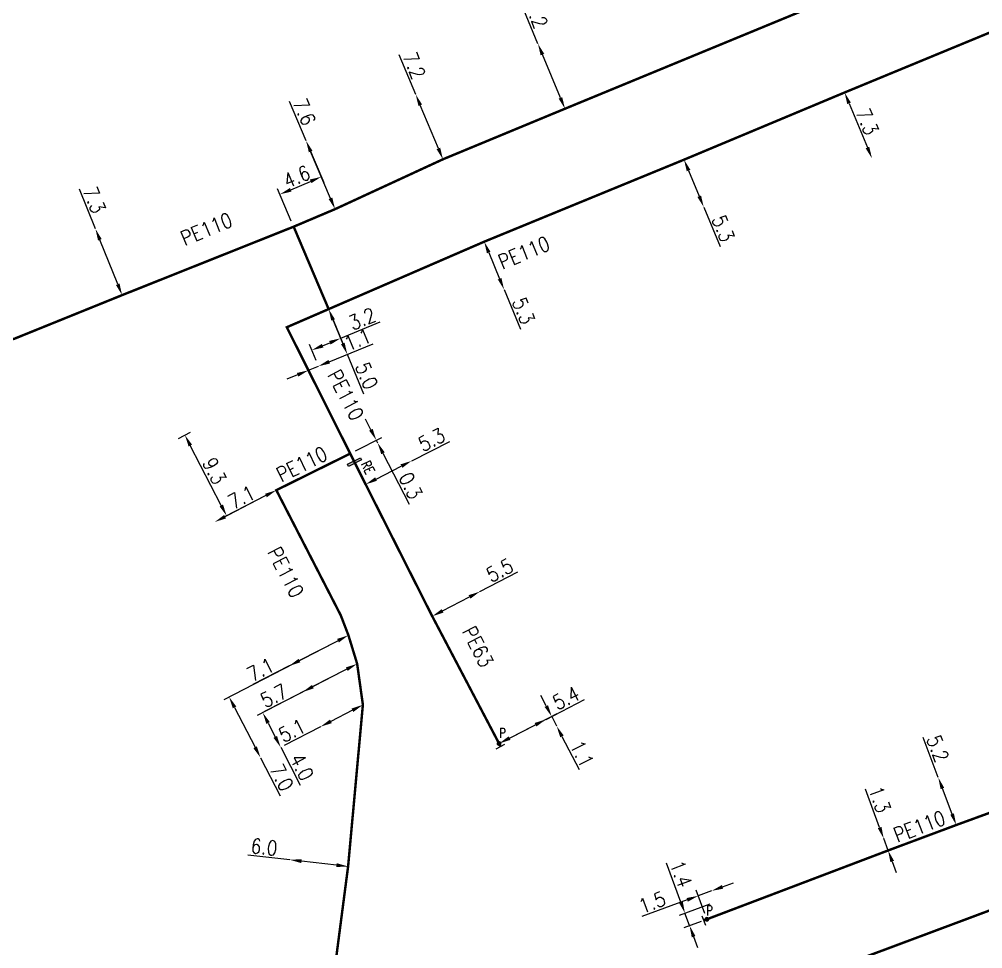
# Model space of a CAD drawing. Header units: millimetres. Extents: x 160996 to 162003, y 120996 to 122000.
# Drawn here: x 161121.7 to 161220.3, y 121059.4 to 121154.5 of the extents above; entities that cross this region are included whole.
import ezdxf
from ezdxf.enums import TextEntityAlignment as Align

# ---------------------------------------------------------------- set-up
doc = ezdxf.new("R2010")
doc.units = ezdxf.units.MM
doc.header["$PDMODE"] = 34
doc.linetypes.add('L_25_PE', pattern=[2000, 1000, 1000])
doc.layers.get('0').update_dxf_attribs({"linetype": 'CONTINUOUS'})
doc.layers.get('Defpoints').update_dxf_attribs({"linetype": 'CONTINUOUS'})
for name, color, linetype in [('L_150', 1, 'CONTINUOUS'), ('L_300', 7, 'CONTINUOUS'), ('L_340', 7, 'CONTINUOUS')]:
    doc.layers.add(name, color=color, linetype=linetype)
doc.styles.add('G_ROMANS', font='ROMANS.SHX', dxfattribs={"width": 0.75})
doc.styles.get("Standard").update_dxf_attribs({"font": 'romans.shx', "width": 0.85})
doc.dimstyles.get("Standard").update_dxf_attribs({"dimtxt": 1.5, "dimasz": 1.2, "dimexe": 0.625, "dimexo": 0.625, "dimgap": 0.25, "dimtad": 1, "dimdec": 1, "dimzin": 0, "dimdsep": 46, "dimtxsty": 'Standard', "dimcen": -0.5, "dimadec": 0, "dimazin": 0, "dimtfac": 1, "dimtdec": 1, "dimtmove": 0, "dimatfit": 3, "dimfxl": 0, "dimtolj": 1, "dimtzin": 0, "dimarcsym": 0})

# ---------------------------------------------------------------- blocks, each defined once
blk = doc.blocks.new('*D665')
at = {"layer": 'Defpoints', "color": 0, "linetype": 'Continuous', "transparency": 16777216}
for p in [(161129.516, 121133.034), (161129.516, 121133.034), (161132.24, 121126.261)]:
    blk.add_point(p, dxfattribs=at)
at = {"layer": 'L_150', "color": 0, "linetype": 'Continuous', "lineweight": -2, "transparency": 16777216}
for p, q in [((161129.516, 121133.034), (161127.885, 121137.09)), ((161131.792, 121127.374), (161129.964, 121131.921))]:
    blk.add_line(p, q, dxfattribs=at)
at = {"layer": 'L_150', "color": 0, "linetype": 'Continuous', "transparency": 16777216}
for points in [[(161130.15, 121131.995), (161129.778, 121131.846), (161129.516, 121133.034)], [(161131.978, 121127.449), (161131.607, 121127.3), (161132.24, 121126.261)]]:
    blk.add_solid(points, dxfattribs=at)
at = {"layer": 'L_150', "color": 0, "linetype": 'Continuous', "transparency": 16777216, "insert": (161129.404, 121135.992), "char_height": 1.5, "attachment_point": 5, "rotation": 291.9099}
blk.add_mtext('\\A1;7.3', dxfattribs=at)
blk = doc.blocks.new('*D666')
at = {"layer": 'Defpoints', "color": 0, "linetype": 'Continuous', "transparency": 16777216}
for p in [(161151.057, 121142.055), (161152.62, 121138.368), (161149.785, 121133.262)]:
    blk.add_point(p, dxfattribs=at)
at = {"layer": 'L_150', "color": 0, "linetype": 'Continuous', "lineweight": -2, "transparency": 16777216}
for p, q in [((161151.301, 121141.479), (161152.864, 121137.792)), ((161149.541, 121133.837), (161148.138, 121137.146)), ((161149.487, 121137.039), (161151.515, 121137.899))]:
    blk.add_line(p, q, dxfattribs=at)
at = {"layer": 'L_150', "color": 0, "linetype": 'Continuous', "transparency": 16777216}
for points in [[(161151.437, 121138.083), (161151.593, 121137.715), (161152.62, 121138.368)], [(161149.409, 121137.223), (161149.565, 121136.855), (161148.382, 121136.571)]]:
    blk.add_solid(points, dxfattribs=at)
at = {"layer": 'L_150', "color": 0, "linetype": 'Continuous', "transparency": 16777216, "insert": (161150.095, 121138.383), "char_height": 1.5, "attachment_point": 5, "rotation": 22.97846}
blk.add_mtext('\\A1;4.6', dxfattribs=at)
blk = doc.blocks.new('*D667')
at = {"layer": 'Defpoints', "color": 0, "linetype": 'Continuous', "transparency": 16777216}
for p in [(161162.27, 121146.795), (161162.27, 121146.795), (161165.056, 121140.156)]:
    blk.add_point(p, dxfattribs=at)
at = {"layer": 'L_150', "color": 0, "linetype": 'Continuous', "lineweight": -2, "transparency": 16777216}
for p, q in [((161162.27, 121146.795), (161160.578, 121150.826)), ((161164.591, 121141.262), (161162.734, 121145.688))]:
    blk.add_line(p, q, dxfattribs=at)
at = {"layer": 'L_150', "color": 0, "linetype": 'Continuous', "transparency": 16777216}
for points in [[(161162.918, 121145.766), (161162.55, 121145.611), (161162.27, 121146.795)], [(161164.776, 121141.34), (161164.407, 121141.185), (161165.056, 121140.156)]]:
    blk.add_solid(points, dxfattribs=at)
at = {"layer": 'L_150', "color": 0, "linetype": 'Continuous', "transparency": 16777216, "insert": (161162.114, 121149.751), "char_height": 1.5, "attachment_point": 5, "rotation": 292.76489}
blk.add_mtext('\\A1;7.2', dxfattribs=at)
blk = doc.blocks.new('*D668')
at = {"layer": 'Defpoints', "color": 0, "linetype": 'Continuous', "transparency": 16777216}
for p in [(161153.366, 121124.831), (161151.637, 121120.629), (161152.314, 121118.989)]:
    blk.add_point(p, dxfattribs=at)
at = {"layer": 'L_150', "color": 0, "linetype": 'Continuous', "lineweight": -2, "transparency": 16777216}
for p, q in [((161153.604, 121124.254), (161154.834, 121121.271)), ((161154.596, 121121.849), (161158.637, 121123.516)), ((161152.747, 121121.087), (161153.486, 121121.392)), ((161152.075, 121119.567), (161151.399, 121121.207))]:
    blk.add_line(p, q, dxfattribs=at)
at = {"layer": 'L_150', "color": 0, "linetype": 'Continuous', "transparency": 16777216}
for points in [[(161153.41, 121121.576), (161153.562, 121121.207), (161154.596, 121121.849)], [(161152.67, 121121.271), (161152.823, 121120.902), (161151.637, 121120.629)]]:
    blk.add_solid(points, dxfattribs=at)
at = {"layer": 'L_150', "color": 0, "linetype": 'Continuous', "transparency": 16777216, "insert": (161156.79, 121123.836), "char_height": 1.5, "attachment_point": 5, "rotation": 22.41168}
blk.add_mtext('\\A1;3.2', dxfattribs=at)
blk = doc.blocks.new('*D669')
at = {"layer": 'Defpoints', "color": 0, "linetype": 'Continuous', "transparency": 16777216}
for p in [(161169.281, 121131.728), (161171.312, 121126.833), (161171.312, 121126.833)]:
    blk.add_point(p, dxfattribs=at)
at = {"layer": 'L_150', "color": 0, "linetype": 'Continuous', "lineweight": -2, "transparency": 16777216}
for p, q in [((161169.741, 121130.62), (161170.852, 121127.941)), ((161171.312, 121126.833), (161172.987, 121122.795))]:
    blk.add_line(p, q, dxfattribs=at)
at = {"layer": 'L_150', "color": 0, "linetype": 'Continuous', "transparency": 16777216}
for points in [[(161169.926, 121130.696), (161169.556, 121130.543), (161169.281, 121131.728)], [(161171.037, 121128.018), (161170.667, 121127.864), (161171.312, 121126.833)]]:
    blk.add_solid(points, dxfattribs=at)
at = {"layer": 'L_150', "color": 0, "linetype": 'Continuous', "transparency": 16777216, "insert": (161173.303, 121124.643), "char_height": 1.5, "attachment_point": 5, "rotation": 292.53319}
blk.add_mtext('\\A1;5.3', dxfattribs=at)
blk = doc.blocks.new('*D676')
at = {"layer": 'Defpoints', "color": 0, "linetype": 'Continuous', "transparency": 16777216}
for p in [(161215.718, 121076.92), (161215.718, 121076.92), (161217.561, 121072.058)]:
    blk.add_point(p, dxfattribs=at)
at = {"layer": 'L_150', "color": 0, "linetype": 'Continuous', "lineweight": -2, "transparency": 16777216}
for p, q in [((161215.718, 121076.92), (161214.169, 121081.008)), ((161217.136, 121073.18), (161216.144, 121075.798))]:
    blk.add_line(p, q, dxfattribs=at)
at = {"layer": 'L_150', "color": 0, "linetype": 'Continuous', "transparency": 16777216}
for points in [[(161216.331, 121075.869), (161215.957, 121075.727), (161215.718, 121076.92)], [(161217.323, 121073.251), (161216.949, 121073.109), (161217.561, 121072.058)]]:
    blk.add_solid(points, dxfattribs=at)
at = {"layer": 'L_150', "color": 0, "linetype": 'Continuous', "transparency": 16777216, "insert": (161215.666, 121079.88), "char_height": 1.5, "attachment_point": 5, "rotation": 290.75655}
blk.add_mtext('\\A1;5.2', dxfattribs=at)
blk = doc.blocks.new('*D677')
at = {"layer": 'Defpoints', "color": 0, "linetype": 'Continuous', "transparency": 16777216}
for p in [(161192.53, 121065.318), (161192.53, 121065.318), (161192.053, 121062.417)]:
    blk.add_point(p, dxfattribs=at)
at = {"layer": 'L_340', "color": 0, "linetype": 'Continuous', "lineweight": -2, "transparency": 16777216}
for p, q in [((161193.656, 121065.733), (161194.782, 121066.148)), ((161191.837, 121063.004), (161190.953, 121065.403)), ((161192.53, 121065.318), (161191.169, 121064.817)), ((161190.043, 121064.402), (161185.39, 121062.688))]:
    blk.add_line(p, q, dxfattribs=at)
at = {"layer": 'L_340', "color": 0, "linetype": 'Continuous', "transparency": 16777216}
for points in [[(161193.587, 121065.92), (161193.725, 121065.545), (161192.53, 121065.318)], [(161189.974, 121064.589), (161190.112, 121064.214), (161191.169, 121064.817)]]:
    blk.add_solid(points, dxfattribs=at)
at = {"layer": 'L_340', "color": 0, "linetype": 'Continuous', "transparency": 16777216, "insert": (161186.447, 121064.143), "char_height": 1.5, "attachment_point": 5, "rotation": 20.2253}
blk.add_mtext('\\A1;1.5', dxfattribs=at)
blk = doc.blocks.new('*D678')
at = {"layer": 'Defpoints', "color": 0, "linetype": 'Continuous', "transparency": 16777216}
for p in [(161151.297, 121118.57), (161152.314, 121118.989), (161152.314, 121118.989)]:
    blk.add_point(p, dxfattribs=at)
at = {"layer": 'L_150', "color": 0, "linetype": 'Continuous', "lineweight": -2, "transparency": 16777216}
for p, q in [((161153.423, 121119.447), (161157.908, 121121.296)), ((161151.297, 121118.57), (161152.314, 121118.989)), ((161150.187, 121118.112), (161149.078, 121117.655))]:
    blk.add_line(p, q, dxfattribs=at)
at = {"layer": 'L_150', "color": 0, "linetype": 'Continuous', "transparency": 16777216}
for points in [[(161153.347, 121119.632), (161153.499, 121119.262), (161152.314, 121118.989)], [(161150.111, 121118.297), (161150.264, 121117.927), (161151.297, 121118.57)]]:
    blk.add_solid(points, dxfattribs=at)
at = {"layer": 'L_150', "color": 0, "linetype": 'Continuous', "transparency": 16777216, "insert": (161156.313, 121121.72), "char_height": 1.5, "attachment_point": 5, "rotation": 22.41168}
blk.add_mtext('\\A1;1.1', dxfattribs=at)
blk = doc.blocks.new('*D679')
at = {"layer": 'Defpoints', "color": 0, "linetype": 'Continuous', "transparency": 16777216}
for p in [(161168.845, 121095.942), (161168.845, 121095.942), (161163.96, 121093.415)]:
    blk.add_point(p, dxfattribs=at)
at = {"layer": 'L_150', "color": 0, "linetype": 'Continuous', "lineweight": -2, "transparency": 16777216}
for p, q in [((161168.845, 121095.942), (161172.728, 121097.95)), ((161165.026, 121093.966), (161167.779, 121095.391))]:
    blk.add_line(p, q, dxfattribs=at)
at = {"layer": 'L_150', "color": 0, "linetype": 'Continuous', "transparency": 16777216}
for points in [[(161167.687, 121095.568), (161167.871, 121095.213), (161168.845, 121095.942)], [(161164.934, 121094.144), (161165.117, 121093.789), (161163.96, 121093.415)]]:
    blk.add_solid(points, dxfattribs=at)
at = {"layer": 'L_150', "color": 0, "linetype": 'Continuous', "transparency": 16777216, "insert": (161170.86, 121098.11), "char_height": 1.5, "attachment_point": 5, "rotation": 27.34839}
blk.add_mtext('\\A1;5.5', dxfattribs=at)
blk = doc.blocks.new('*D680')
at = {"layer": 'Defpoints', "color": 0, "linetype": 'Continuous', "transparency": 16777216}
for p in [(161138.664, 121111.943), (161137.44, 121111.311), (161148.015, 121106.309)]:
    blk.add_point(p, dxfattribs=at)
at = {"layer": 'L_150', "color": 0, "linetype": 'Continuous', "lineweight": -2, "transparency": 16777216}
for p, q in [((161137.996, 121111.598), (161139.219, 121112.23)), ((161142.383, 121104.748), (161139.215, 121110.877)), ((161147.46, 121106.022), (161142.378, 121103.395))]:
    blk.add_line(p, q, dxfattribs=at)
at = {"layer": 'L_150', "color": 0, "linetype": 'Continuous', "transparency": 16777216}
for points in [[(161139.393, 121110.969), (161139.037, 121110.786), (161138.664, 121111.943)], [(161142.56, 121104.84), (161142.205, 121104.657), (161142.934, 121103.682)]]:
    blk.add_solid(points, dxfattribs=at)
at = {"layer": 'L_150', "color": 0, "linetype": 'Continuous', "transparency": 16777216, "insert": (161141.687, 121108.272), "char_height": 1.5, "attachment_point": 5, "rotation": 297.33157}
blk.add_mtext('\\A1;9.3', dxfattribs=at)
blk = doc.blocks.new('*D681')
at = {"layer": 'Defpoints', "color": 0, "linetype": 'Continuous', "transparency": 16777216}
for p in [(161148.015, 121106.309), (161141.708, 121103.049), (161141.708, 121103.049)]:
    blk.add_point(p, dxfattribs=at)
at = {"layer": 'L_150', "color": 0, "linetype": 'Continuous', "lineweight": -2, "transparency": 16777216}
blk.add_line((161146.949, 121105.758), (161142.774, 121103.6), dxfattribs=at)
at = {"layer": 'L_150', "color": 0, "linetype": 'Continuous', "transparency": 16777216}
for points in [[(161146.857, 121105.935), (161147.041, 121105.58), (161148.015, 121106.309)], [(161142.682, 121103.777), (161142.866, 121103.422), (161141.708, 121103.049)]]:
    blk.add_solid(points, dxfattribs=at)
at = {"layer": 'L_150', "color": 0, "linetype": 'Continuous', "transparency": 16777216, "insert": (161144.46, 121105.597), "char_height": 1.5, "attachment_point": 5, "rotation": 27.33157}
blk.add_mtext('\\A1;7.1', dxfattribs=at)
blk = doc.blocks.new('*D682')
at = {"layer": 'Defpoints', "color": 0, "linetype": 'Continuous', "transparency": 16777216}
for p in [(161156.281, 121088.55), (161148.459, 121080.005), (161148.459, 121080.005)]:
    blk.add_point(p, dxfattribs=at)
at = {"layer": 'L_150', "color": 0, "linetype": 'Continuous', "lineweight": -2, "transparency": 16777216}
for p, q in [((161155.726, 121088.263), (161146.067, 121083.271)), ((161147.173, 121082.492), (161147.908, 121081.071)), ((161148.459, 121080.005), (161150.466, 121076.121))]:
    blk.add_line(p, q, dxfattribs=at)
at = {"layer": 'L_150', "color": 0, "linetype": 'Continuous', "transparency": 16777216}
for points in [[(161147.351, 121082.584), (161146.996, 121082.4), (161146.622, 121083.558)], [(161148.086, 121081.162), (161147.73, 121080.979), (161148.459, 121080.005)]]:
    blk.add_solid(points, dxfattribs=at)
at = {"layer": 'L_150', "color": 0, "linetype": 'Continuous', "transparency": 16777216, "insert": (161150.626, 121077.989), "char_height": 1.5, "attachment_point": 5, "rotation": 297.33157}
blk.add_mtext('\\A1;4.0', dxfattribs=at)
blk = doc.blocks.new('*D683')
at = {"layer": 'Defpoints', "color": 0, "linetype": 'Continuous', "transparency": 16777216}
for p in [(161155.39, 121091.466), (161146.399, 121078.94), (161146.399, 121078.94)]:
    blk.add_point(p, dxfattribs=at)
at = {"layer": 'L_150', "color": 0, "linetype": 'Continuous', "lineweight": -2, "transparency": 16777216}
for p, q in [((161154.835, 121091.179), (161142.63, 121084.871)), ((161143.736, 121084.092), (161145.848, 121080.006)), ((161146.399, 121078.94), (161148.406, 121075.056))]:
    blk.add_line(p, q, dxfattribs=at)
at = {"layer": 'L_150', "color": 0, "linetype": 'Continuous', "transparency": 16777216}
for points in [[(161143.913, 121084.184), (161143.558, 121084.001), (161143.185, 121085.158)], [(161146.026, 121080.098), (161145.67, 121079.914), (161146.399, 121078.94)]]:
    blk.add_solid(points, dxfattribs=at)
at = {"layer": 'L_150', "color": 0, "linetype": 'Continuous', "transparency": 16777216, "insert": (161148.566, 121076.924), "char_height": 1.5, "attachment_point": 5, "rotation": 297.33157}
blk.add_mtext('\\A1;7.0', dxfattribs=at)
blk = doc.blocks.new('L_340_07')
at = {"color": 0, "linetype": 'Continuous', "const_width": 0.25, "flags": 128}
blk.add_lwpolyline([(0, 0), (0.35, 0)], dxfattribs=at)
at = {"color": 0, "linetype": 'Continuous', "flags": 128}
blk.add_lwpolyline([(0.35, -0.5), (0.35, 0.5)], dxfattribs=at)
at = {"color": 0, "linetype": 'Continuous', "width": 0.75, "flags": 3}
for tag, p in [('DEF_LEG', (0.723, -3.465)), ('DEF_COUP', (0.723, -5.965)), ('DEF_TYPE', (0.723, -8.465))]:
    blk.add_attdef(tag, text='', height=1.2, dxfattribs=at).set_placement(p, align=Align.MIDDLE)
blk = doc.blocks.new('L_340_21')
at = {"linetype": 'Continuous'}
blk.add_hatch(color=0, dxfattribs=at).paths.add_polyline_path([(0.125, 0.75), (-0.125, 0.75), (-0.125, -0.75), (0.125, -0.75)])
at = {"color": 0, "linetype": 'Continuous'}
blk.add_lwpolyline([(-0.125, 0.75), (0.125, 0.75), (0.125, -0.75), (-0.125, -0.75)], close=True, dxfattribs=at)
at = {"color": 0, "linetype": 'Continuous', "width": 0.75}
for tag, height, flags, p in [('RE', 1.5, 8, (0, 3)), ('DEF_LEG', 1.2, 3, (0, -5)), ('DEF_COUP', 1.2, 3, (0, -7.5)), ('DEF_TYPE', 1.2, 3, (0, -10))]:
    blk.add_attdef(tag, text='', height=height, dxfattribs=dict(at, flags=flags)).set_placement(p, align=Align.MIDDLE)
blk = doc.blocks.new('*D765')
at = {"layer": 'Defpoints', "color": 0, "linetype": 'Continuous', "transparency": 16777216}
for p in [(161151.057, 121142.055), (161151.057, 121142.055), (161154.023, 121135.058)]:
    blk.add_point(p, dxfattribs=at)
at = {"layer": 'L_150', "color": 0, "linetype": 'Continuous', "lineweight": -2, "transparency": 16777216}
for p, q in [((161151.057, 121142.055), (161149.35, 121146.079)), ((161153.555, 121136.162), (161151.525, 121140.95))]:
    blk.add_line(p, q, dxfattribs=at)
at = {"layer": 'L_150', "color": 0, "linetype": 'Continuous', "transparency": 16777216}
for points in [[(161151.709, 121141.028), (161151.341, 121140.872), (161151.057, 121142.055)], [(161153.739, 121136.24), (161153.371, 121136.084), (161154.023, 121135.058)]]:
    blk.add_solid(points, dxfattribs=at)
at = {"layer": 'L_150', "color": 0, "linetype": 'Continuous', "transparency": 16777216, "insert": (161150.89, 121145.01), "char_height": 1.5, "attachment_point": 5, "rotation": 292.97846}
blk.add_mtext('\\A1;7.6', dxfattribs=at)
blk = doc.blocks.new('*D766')
at = {"layer": 'Defpoints', "color": 0, "linetype": 'Continuous', "transparency": 16777216}
for p in [(161174.771, 121151.975), (161174.771, 121151.975), (161177.538, 121145.328)]:
    blk.add_point(p, dxfattribs=at)
at = {"layer": 'L_150', "color": 0, "linetype": 'Continuous', "lineweight": -2, "transparency": 16777216}
for p, q in [((161174.771, 121151.975), (161173.091, 121156.011)), ((161177.077, 121146.436), (161175.232, 121150.868)), ((161176.961, 121145.088), (161176.961, 121145.088))]:
    blk.add_line(p, q, dxfattribs=at)
at = {"layer": 'L_150', "color": 0, "linetype": 'Continuous', "transparency": 16777216}
for points in [[(161175.417, 121150.944), (161175.047, 121150.791), (161174.771, 121151.975)], [(161177.261, 121146.513), (161176.892, 121146.359), (161177.538, 121145.328)]]:
    blk.add_solid(points, dxfattribs=at)
at = {"layer": 'L_150', "color": 0, "linetype": 'Continuous', "transparency": 16777216, "insert": (161174.624, 121154.931), "char_height": 1.5, "attachment_point": 5, "rotation": 292.59977}
blk.add_mtext('\\A1;7.2', dxfattribs=at)
blk = doc.blocks.new('*D767')
at = {"layer": 'Defpoints', "color": 0, "linetype": 'Continuous', "transparency": 16777216}
for p in [(161153.366, 121124.831), (161155.272, 121120.209), (161155.272, 121120.209)]:
    blk.add_point(p, dxfattribs=at)
at = {"layer": 'L_150', "color": 0, "linetype": 'Continuous', "lineweight": -2, "transparency": 16777216}
for p, q in [((161153.823, 121123.722), (161154.814, 121121.318)), ((161155.272, 121120.209), (161156.939, 121116.168))]:
    blk.add_line(p, q, dxfattribs=at)
at = {"layer": 'L_150', "color": 0, "linetype": 'Continuous', "transparency": 16777216}
for points in [[(161154.008, 121123.798), (161153.638, 121123.646), (161153.366, 121124.831)], [(161154.999, 121121.395), (161154.629, 121121.242), (161155.272, 121120.209)]]:
    blk.add_solid(points, dxfattribs=at)
at = {"layer": 'L_150', "color": 0, "linetype": 'Continuous', "transparency": 16777216, "insert": (161157.258, 121118.015), "char_height": 1.5, "attachment_point": 5, "rotation": 292.41168}
blk.add_mtext('\\A1;5.0', dxfattribs=at)
blk = doc.blocks.new('*D768')
at = {"layer": 'Defpoints', "color": 0, "linetype": 'Continuous', "transparency": 16777216}
for p in [(161189.717, 121140.117), (161191.731, 121135.268), (161191.731, 121135.268)]:
    blk.add_point(p, dxfattribs=at)
at = {"layer": 'L_150', "color": 0, "linetype": 'Continuous', "lineweight": -2, "transparency": 16777216}
for p, q in [((161190.178, 121139.009), (161191.271, 121136.377)), ((161191.731, 121135.268), (161193.408, 121131.231))]:
    blk.add_line(p, q, dxfattribs=at)
at = {"layer": 'L_150', "color": 0, "linetype": 'Continuous', "transparency": 16777216}
for points in [[(161190.362, 121139.085), (161189.993, 121138.932), (161189.717, 121140.117)], [(161191.456, 121136.453), (161191.086, 121136.3), (161191.731, 121135.268)]]:
    blk.add_solid(points, dxfattribs=at)
at = {"layer": 'L_150', "color": 0, "linetype": 'Continuous', "transparency": 16777216, "insert": (161193.724, 121133.079), "char_height": 1.5, "attachment_point": 5, "rotation": 292.55862}
blk.add_mtext('\\A1;5.3', dxfattribs=at)
blk = doc.blocks.new('*D769')
at = {"layer": 'Defpoints', "color": 0, "linetype": 'Continuous', "transparency": 16777216}
for p in [(161206.138, 121146.987), (161208.942, 121140.246), (161208.942, 121140.246)]:
    blk.add_point(p, dxfattribs=at)
at = {"layer": 'L_150', "color": 0, "linetype": 'Continuous', "lineweight": -2, "transparency": 16777216}
blk.add_line((161206.599, 121145.879), (161208.481, 121141.354), dxfattribs=at)
at = {"layer": 'L_150', "color": 0, "linetype": 'Continuous', "transparency": 16777216}
for points in [[(161206.784, 121145.955), (161206.414, 121145.802), (161206.138, 121146.987)], [(161208.665, 121141.431), (161208.296, 121141.278), (161208.942, 121140.246)]]:
    blk.add_solid(points, dxfattribs=at)
at = {"layer": 'L_150', "color": 0, "linetype": 'Continuous', "transparency": 16777216, "insert": (161208.463, 121144.001), "char_height": 1.5, "attachment_point": 5, "rotation": 292.58356}
blk.add_mtext('\\A1;7.3', dxfattribs=at)
blk = doc.blocks.new('*D775')
at = {"layer": 'Defpoints', "color": 0, "linetype": 'Continuous', "transparency": 16777216}
for p in [(161210.141, 121070.674), (161210.141, 121070.674), (161210.592, 121069.455)]:
    blk.add_point(p, dxfattribs=at)
at = {"layer": 'L_150', "color": 0, "linetype": 'Continuous', "lineweight": -2, "transparency": 16777216}
for p, q in [((161209.724, 121071.799), (161208.27, 121075.728)), ((161210.592, 121069.455), (161210.141, 121070.674)), ((161211.009, 121068.33), (161211.425, 121067.204))]:
    blk.add_line(p, q, dxfattribs=at)
at = {"layer": 'L_150', "color": 0, "linetype": 'Continuous', "transparency": 16777216}
for points in [[(161209.912, 121071.869), (161209.537, 121071.73), (161210.141, 121070.674)], [(161211.196, 121068.399), (161210.821, 121068.26), (161210.592, 121069.455)]]:
    blk.add_solid(points, dxfattribs=at)
at = {"layer": 'L_150', "color": 0, "linetype": 'Continuous', "transparency": 16777216, "insert": (161209.727, 121074.674), "char_height": 1.5, "attachment_point": 5, "rotation": 290.30927}
blk.add_mtext('\\A1;1.3', dxfattribs=at)
blk = doc.blocks.new('*D776')
at = {"layer": 'Defpoints', "color": 0, "linetype": 'Continuous', "transparency": 16777216}
for p in [(161192.947, 121064.185), (161189.814, 121063.031), (161192.053, 121062.417)]:
    blk.add_point(p, dxfattribs=at)
at = {"layer": 'L_340', "color": 0, "linetype": 'Continuous', "lineweight": -2, "transparency": 16777216}
for p, q in [((161189.399, 121064.157), (161187.93, 121068.145)), ((161192.361, 121063.969), (161189.228, 121062.815)), ((161191.467, 121062.201), (161189.694, 121061.548)), ((161190.281, 121061.764), (161189.814, 121063.031)), ((161190.696, 121060.638), (161191.111, 121059.512))]:
    blk.add_line(p, q, dxfattribs=at)
at = {"layer": 'L_340', "color": 0, "linetype": 'Continuous', "transparency": 16777216}
for points in [[(161189.587, 121064.226), (161189.212, 121064.088), (161189.814, 121063.031)], [(161190.883, 121060.707), (161190.508, 121060.569), (161190.281, 121061.764)]]:
    blk.add_solid(points, dxfattribs=at)
at = {"layer": 'L_340', "color": 0, "linetype": 'Continuous', "transparency": 16777216, "insert": (161189.396, 121067.06), "char_height": 1.5, "attachment_point": 5, "rotation": 290.2253}
blk.add_mtext('\\A1;1.4', dxfattribs=at)
blk = doc.blocks.new('*D777')
at = {"layer": 'Defpoints', "color": 0, "linetype": 'Continuous', "transparency": 16777216}
for p in [(161158.238, 121111.422), (161158.375, 121111.155), (161155.571, 121110.053)]:
    blk.add_point(p, dxfattribs=at)
at = {"layer": 'L_150', "color": 0, "linetype": 'Continuous', "lineweight": -2, "transparency": 16777216}
for p, q in [((161157.69, 121112.489), (161157.142, 121113.557)), ((161156.127, 121110.338), (161158.794, 121111.707)), ((161158.238, 121111.422), (161158.375, 121111.155)), ((161158.923, 121110.088), (161161.592, 121104.89))]:
    blk.add_line(p, q, dxfattribs=at)
at = {"layer": 'L_150', "color": 0, "linetype": 'Continuous', "transparency": 16777216}
for points in [[(161157.868, 121112.581), (161157.512, 121112.398), (161158.238, 121111.422)], [(161159.101, 121110.179), (161158.746, 121109.996), (161158.375, 121111.155)]]:
    blk.add_solid(points, dxfattribs=at)
at = {"layer": 'L_150', "color": 0, "linetype": 'Continuous', "transparency": 16777216, "insert": (161161.757, 121106.757), "char_height": 1.5, "attachment_point": 5, "rotation": 297.17867}
blk.add_mtext('\\A1;0.3', dxfattribs=at)
blk = doc.blocks.new('*D778')
at = {"layer": 'Defpoints', "color": 0, "linetype": 'Continuous', "transparency": 16777216}
for p in [(161161.869, 121109.315), (161161.869, 121109.315), (161157.15, 121106.902)]:
    blk.add_point(p, dxfattribs=at)
at = {"layer": 'L_150', "color": 0, "linetype": 'Continuous', "lineweight": -2, "transparency": 16777216}
for p, q in [((161161.869, 121109.315), (161165.761, 121111.305)), ((161158.218, 121107.449), (161160.8, 121108.769))]:
    blk.add_line(p, q, dxfattribs=at)
at = {"layer": 'L_150', "color": 0, "linetype": 'Continuous', "transparency": 16777216}
for points in [[(161160.709, 121108.947), (161160.892, 121108.591), (161161.869, 121109.315)], [(161158.127, 121107.627), (161158.309, 121107.271), (161157.15, 121106.902)]]:
    blk.add_solid(points, dxfattribs=at)
at = {"layer": 'L_150', "color": 0, "linetype": 'Continuous', "transparency": 16777216, "insert": (161163.894, 121111.474), "char_height": 1.5, "attachment_point": 5, "rotation": 27.08023}
blk.add_mtext('\\A1;5.3', dxfattribs=at)
blk = doc.blocks.new('*D779')
at = {"layer": 'Defpoints', "color": 0, "linetype": 'Continuous', "transparency": 16777216}
for p in [(161175.599, 121082.868), (161175.599, 121082.868), (161170.798, 121080.394)]:
    blk.add_point(p, dxfattribs=at)
at = {"layer": 'L_340', "color": 0, "linetype": 'Continuous', "lineweight": -2, "transparency": 16777216}
for p, q in [((161175.599, 121082.868), (161179.538, 121084.898)), ((161171.865, 121080.944), (161174.532, 121082.318))]:
    blk.add_line(p, q, dxfattribs=at)
at = {"layer": 'L_340', "color": 0, "linetype": 'Continuous', "transparency": 16777216}
for points in [[(161174.44, 121082.496), (161174.624, 121082.14), (161175.599, 121082.868)], [(161171.774, 121081.122), (161171.957, 121080.766), (161170.798, 121080.394)]]:
    blk.add_solid(points, dxfattribs=at)
at = {"layer": 'L_340', "color": 0, "linetype": 'Continuous', "transparency": 16777216, "insert": (161177.644, 121085.047), "char_height": 1.5, "attachment_point": 5, "rotation": 27.26299}
blk.add_mtext('\\A1;5.4', dxfattribs=at)
blk = doc.blocks.new('*D780')
at = {"layer": 'Defpoints', "color": 0, "linetype": 'Continuous', "transparency": 16777216}
for p in [(161176.682, 121082.189), (161176.682, 121082.189), (161170.798, 121080.394)]:
    blk.add_point(p, dxfattribs=at)
at = {"layer": 'L_340', "color": 0, "linetype": 'Continuous', "lineweight": -2, "transparency": 16777216}
for p, q in [((161175.628, 121084.233), (161175.079, 121085.3)), ((161171.354, 121080.68), (161176.734, 121083.453)), ((161176.178, 121083.166), (161176.682, 121082.189)), ((161177.232, 121081.122), (161178.984, 121077.722))]:
    blk.add_line(p, q, dxfattribs=at)
at = {"layer": 'L_340', "color": 0, "linetype": 'Continuous', "transparency": 16777216}
for points in [[(161175.806, 121084.325), (161175.451, 121084.141), (161176.178, 121083.166)], [(161177.409, 121081.213), (161177.054, 121081.03), (161176.682, 121082.189)]]:
    blk.add_solid(points, dxfattribs=at)
at = {"layer": 'L_340', "color": 0, "linetype": 'Continuous', "transparency": 16777216, "insert": (161179.271, 121079.346), "char_height": 1.5, "attachment_point": 5, "rotation": 297.26299}
blk.add_mtext('\\A1;1.1', dxfattribs=at)
blk = doc.blocks.new('*D781')
at = {"layer": 'Defpoints', "color": 0, "linetype": 'Continuous', "transparency": 16777216}
for p in [(161156.866, 121084.35), (161152.525, 121082.106), (161152.525, 121082.106)]:
    blk.add_point(p, dxfattribs=at)
at = {"layer": 'L_150', "color": 0, "linetype": 'Continuous', "lineweight": -2, "transparency": 16777216}
for p, q in [((161155.8, 121083.799), (161153.591, 121082.657)), ((161152.525, 121082.106), (161148.83, 121080.196))]:
    blk.add_line(p, q, dxfattribs=at)
at = {"layer": 'L_150', "color": 0, "linetype": 'Continuous', "transparency": 16777216}
for points in [[(161155.708, 121083.977), (161155.892, 121083.621), (161156.866, 121084.35)], [(161153.499, 121082.835), (161153.682, 121082.479), (161152.525, 121082.106)]]:
    blk.add_solid(points, dxfattribs=at)
at = {"layer": 'L_150', "color": 0, "linetype": 'Continuous', "transparency": 16777216, "insert": (161149.618, 121081.729), "char_height": 1.5, "attachment_point": 5, "rotation": 27.33157}
blk.add_mtext('\\A1;5.1', dxfattribs=at)
blk = doc.blocks.new('*D782')
at = {"layer": 'Defpoints', "color": 0, "linetype": 'Continuous', "transparency": 16777216}
for p in [(161156.281, 121088.55), (161150.689, 121085.66), (161150.689, 121085.66)]:
    blk.add_point(p, dxfattribs=at)
at = {"layer": 'L_150', "color": 0, "linetype": 'Continuous', "lineweight": -2, "transparency": 16777216}
for p, q in [((161155.215, 121087.999), (161151.755, 121086.211)), ((161150.689, 121085.66), (161146.806, 121083.653))]:
    blk.add_line(p, q, dxfattribs=at)
at = {"layer": 'L_150', "color": 0, "linetype": 'Continuous', "transparency": 16777216}
for points in [[(161155.123, 121088.177), (161155.307, 121087.821), (161156.281, 121088.55)], [(161151.663, 121086.388), (161151.847, 121086.033), (161150.689, 121085.66)]]:
    blk.add_solid(points, dxfattribs=at)
at = {"layer": 'L_150', "color": 0, "linetype": 'Continuous', "transparency": 16777216, "insert": (161147.755, 121085.269), "char_height": 1.5, "attachment_point": 5, "rotation": 27.33157}
blk.add_mtext('\\A1;5.7', dxfattribs=at)
blk = doc.blocks.new('*D783')
at = {"layer": 'Defpoints', "color": 0, "linetype": 'Continuous', "transparency": 16777216}
for p in [(161155.39, 121091.466), (161149.312, 121088.325), (161149.312, 121088.325)]:
    blk.add_point(p, dxfattribs=at)
at = {"layer": 'L_150', "color": 0, "linetype": 'Continuous', "lineweight": -2, "transparency": 16777216}
for p, q in [((161154.324, 121090.915), (161150.378, 121088.876)), ((161149.312, 121088.325), (161145.618, 121086.416))]:
    blk.add_line(p, q, dxfattribs=at)
at = {"layer": 'L_150', "color": 0, "linetype": 'Continuous', "transparency": 16777216}
for points in [[(161154.232, 121091.093), (161154.416, 121090.738), (161155.39, 121091.466)], [(161150.287, 121089.054), (161150.47, 121088.699), (161149.312, 121088.325)]]:
    blk.add_solid(points, dxfattribs=at)
at = {"layer": 'L_150', "color": 0, "linetype": 'Continuous', "transparency": 16777216, "insert": (161146.405, 121087.949), "char_height": 1.5, "attachment_point": 5, "rotation": 27.33157}
blk.add_mtext('\\A1;7.1', dxfattribs=at)
blk = doc.blocks.new('*D784')
at = {"layer": 'Defpoints', "color": 0, "linetype": 'Continuous', "transparency": 16777216}
for p in [(161149.394, 121068.5), (161149.394, 121068.5), (161155.356, 121067.821)]:
    blk.add_point(p, dxfattribs=at)
at = {"layer": 'L_150', "color": 0, "linetype": 'Continuous', "lineweight": -2, "transparency": 16777216}
for p, q in [((161149.394, 121068.5), (161145.111, 121068.988)), ((161154.164, 121067.957), (161150.587, 121068.364))]:
    blk.add_line(p, q, dxfattribs=at)
at = {"layer": 'L_150', "color": 0, "linetype": 'Continuous', "transparency": 16777216}
for points in [[(161150.609, 121068.563), (161150.564, 121068.165), (161149.394, 121068.5)], [(161154.186, 121068.155), (161154.141, 121067.758), (161155.356, 121067.821)]]:
    blk.add_solid(points, dxfattribs=at)
at = {"layer": 'L_150', "color": 0, "linetype": 'Continuous', "transparency": 16777216, "insert": (161146.77, 121069.805), "char_height": 1.5, "attachment_point": 5, "rotation": 353.50104}
blk.add_mtext('\\A1;6.0', dxfattribs=at)
blk = doc.blocks.new('L_300_12')
at = {"color": 0, "linetype": 'Continuous', "const_width": 0.248, "flags": 128}
blk.add_lwpolyline([(-0.126, 0, 1), (0.126, 0, 1)], format="xyb", close=True, dxfattribs=at)
at = {"linetype": 'Continuous', "style": 'G_ROMANS', "width": 0.75}
blk.add_attdef('P', text='', height=1, dxfattribs=at).set_placement((0, 1.331), align=Align.MIDDLE_CENTER)
at = {"color": 0, "linetype": 'Continuous', "width": 0.75, "flags": 3}
for tag, p in [('DEF_LEG', (0, -5)), ('DEF_COUP', (0, -7.5)), ('DEF_TYPE', (0, -10))]:
    blk.add_attdef(tag, text='', height=1.2, dxfattribs=at).set_placement(p, align=Align.MIDDLE)

msp = doc.modelspace()

# ---------------------------------------------------------------- linework, layer by layer
at = {"layer": 'L_150', "linetype": 'L_25_PE', "const_width": 0.25, "flags": 128}
for points in [[(161053.056, 121119.658), (161053.356, 121119.671), (161053.749, 121119.285), (161053.749, 121119.285), (161062.653, 121119.629), (161062.653, 121119.629), (161062.653, 121119.629), (161072.654, 121119.879), (161082.646, 121120.457), (161104.927, 121121.138), (161117.781, 121121.464), (161121.179, 121121.784), (161132.24, 121126.261), (161149.787, 121133.262), (161154.023, 121135.058), (161165.056, 121140.156), (161177.538, 121145.328), (161210.809, 121159.05), (161279.427, 121187.214), (161283.981, 121189.149)], [(161170.798, 121080.394), (161163.96, 121093.415), (161157.15, 121106.902), (161156.005, 121109.187), (161155.571, 121110.053), (161151.297, 121118.57), (161149.086, 121122.977), (161153.366, 121124.831), (161169.281, 121131.728), (161189.717, 121140.117), (161206.138, 121146.987), (161255.226, 121167.267), (161264.379, 121171.1), (161277.894, 121176.761), (161281.558, 121175.173), (161286.58, 121162.502), (161292.445, 121147.709), (161300.856, 121125.009), (161304.533, 121115.143), (161307.01, 121108.167), (161306.71, 121107.176), (161306.263, 121105.698), (161305.627, 121105.456), (161300.962, 121103.682), (161289.912, 121099.479), (161278.382, 121095.019), (161266.951, 121090.72), (161254.808, 121086.178), (161244.527, 121082.23), (161232.276, 121077.438), (161217.561, 121072.058), (161210.592, 121069.455), (161192.053, 121062.417)], [(161153.366, 121124.831), (161149.787, 121133.262)]]:
    msp.add_lwpolyline(points, dxfattribs=at)
at = {"layer": 'L_150', "linetype": 'L_25_PE', "flags": 128}
msp.add_lwpolyline([(161165.202, 121000, 0.25, 0.25, 0), (161164.555, 121004.431, 0.25, 0.25, 0), (161163.553, 121011.287, 0.25, 0.25, 0), (161160.24, 121021.623, 0.25, 0.25, 0), (161157.421, 121029.195, 0.25, 0.25, 0), (161155.279, 121034.95, 0.25, 0.25, 0), (161153.879, 121040.718, 0.25, 0.25, 0), (161153.542, 121042.104, 0.25, 0.25, 0), (161153.182, 121047.737, 0.25, 0.25, 0), (161153.084, 121050.419, 0.25, 0.25, 0), (161155.356, 121067.821, 0.25, 0.25, 0), (161156.867, 121084.356, 0.25, 0.25, 0), (161156.281, 121088.55, 0.25, 0.25, 0), (161156.281, 121088.55, 0.25, 0.25, 0), (161155.39, 121091.466, 0.25, 0.25, 0), (161154.605, 121093.51, 0.25, 0.25, 0), (161148.015, 121106.309, 0.25, 0.25, 0), (161155.571, 121110.053, 0, 0, 0)], format="xyseb", dxfattribs=at)
at = {"layer": 'L_150', "linetype": 'L_25_PE', "const_width": 0.25, "flags": 128}
msp.add_lwpolyline([(161174.163, 121000), (161173.068, 121008.505), (161173.068, 121008.505), (161171.832, 121015.776), (161168.59, 121024.745), (161163.912, 121035.966), (161162.249, 121039.954), (161163.564, 121040.658), (161170.132, 121044.176), (161182.915, 121048.978), (161195.941, 121054.002), (161210.206, 121059.294), (161223.456, 121064.249), (161237.058, 121069.412), (161250.157, 121074.381), (161261.08, 121078.516), (161274.616, 121083.494), (161287.126, 121088.372), (161299.164, 121092.884), (161309.005, 121096.572), (161309.893, 121096.906), (161311.414, 121096.424), (161312.889, 121092.417), (161312.889, 121092.417), (161314.944, 121086.981), (161315.523, 121085.409), (161315.823, 121085.093), (161316.043, 121084.428), (161318.002, 121079.107, -0.168256), (161317.024, 121072.811), (161313.831, 121066.729), (161302.934, 121056.419), (161290.929, 121044.839), (161282.542, 121037.687), (161277.787, 121033.712, -0.050814), (161258.46, 121020.276)], format="xyb", dxfattribs=at)

# ---------------------------------------------------------------- block references
at = {"layer": 'L_300', "ltscale": 0.5}
ref = msp.add_blockref('L_300_12', (161170.798, 121080.394), dxfattribs=dict(at, rotation=297.2629880509248))
ref.add_attrib('P', 'P', dxfattribs={"layer": '0', "linetype": 'Continuous', "height": 1, "style": 'G_ROMANS', "width": 0.75}).set_placement((161171.145, 121081.464), align=Align.MIDDLE_CENTER)
ref = msp.add_blockref('L_300_12', (161192.053, 121062.417), dxfattribs=dict(at, rotation=20.78783007105378))
ref.add_attrib('P', 'P', dxfattribs={"layer": '0', "linetype": 'Continuous', "height": 1, "style": 'G_ROMANS', "width": 0.75}).set_placement((161192.331, 121063.318), align=Align.MIDDLE_CENTER)
at = {"layer": 'L_340'}
ref = msp.add_blockref('L_340_21', (161156.005, 121109.187), dxfattribs=dict(at, rotation=116.3570195339063))
ref.add_attrib('RE', 'RE', dxfattribs={"layer": '0', "color": 0, "linetype": 'Continuous', "height": 1, "rotation": 295.77827, "width": 0.75}).set_placement((161157.377, 121108.639), align=Align.MIDDLE)
for p, rotation in [((161170.798, 121080.394), 297.2629880467241), ((161192.053, 121062.417), 200.2252953327655)]:
    msp.add_blockref('L_340_07', p, dxfattribs=dict(at, rotation=rotation))

# ---------------------------------------------------------------- texts
at = {"layer": 'L_150', "linetype": 'Continuous', "width": 0.85}
for s, rotation, p in [('PE110', 22.46081, (161138.629, 121131.283)), ('PE110', 22.55339, (161171.112, 121128.871)), ('PE110', 297.51183, (161153.196, 121118.113)), ('PE110', 26.35702, (161148.513, 121107.094)), ('PE110', 297.51183, (161147.048, 121099.991)), ('PE63', 297.51183, (161166.96, 121091.876)), ('PE110', 20.78382, (161211.504, 121070.245))]:
    msp.add_text(s, height=1.5, rotation=rotation, dxfattribs=at).set_placement(p)

# ---------------------------------------------------------------- dimensions: what is measured, and where the dimension line sits
at = {"layer": 'L_150', "linetype": 'Continuous'}
for base, p1, p2, angle, picture, middle in [((161174.771, 121151.975), (161177.538, 121145.328), (161174.771, 121151.975), 292.59977, '*D766', (161173.7, 121154.547)), ((161162.27, 121146.795), (161165.056, 121140.156), (161162.27, 121146.795), 292.76489, '*D667', (161161.192, 121149.364)), ((161151.057, 121142.055), (161154.023, 121135.058), (161151.057, 121142.055), 292.97846, '*D765', (161149.969, 121144.619)), ((161191.731, 121135.268), (161189.717, 121140.117), (161191.731, 121135.268), 112.55862, '*D768', (161192.8, 121132.696)), ((161171.312, 121126.833), (161169.281, 121131.728), (161171.312, 121126.833), 112.53319, '*D669', (161172.38, 121124.26)), ((161161.869, 121109.315), (161157.15, 121106.902), (161161.869, 121109.315), 207.08023, '*D778', (161164.349, 121110.583)), ((161168.845, 121095.942), (161163.96, 121093.415), (161168.845, 121095.942), 207.34839, '*D679', (161171.319, 121097.222)), ((161215.718, 121076.92), (161217.561, 121072.058), (161215.718, 121076.92), 290.75655, '*D676', (161214.731, 121079.525)), ((161210.141, 121070.674), (161210.592, 121069.455), (161210.141, 121070.674), 290.30927, '*D775', (161208.789, 121074.327)), ((161149.394, 121068.5), (161155.356, 121067.821), (161149.394, 121068.5), 353.50104, '*D784', (161146.657, 121068.812))]:
    dim = msp.add_linear_dim(base=base, p1=p1, p2=p2, angle=angle, dimstyle='Standard', override={"dimscale": 1, "dimlfac": 1, "dimlunit": 2}, dxfattribs=at)
    dim.commit()
    dim.dimension.update_dxf_attribs({"geometry": picture, "text_midpoint": middle, "dimtype": 160})
for base, p1, p2, angle, picture, middle in [((161208.942, 121140.246), (161206.138, 121146.987), (161208.942, 121140.246), 112.58356, '*D769', (161207.54, 121143.617)), ((161152.62, 121138.368), (161149.785, 121133.262), (161151.057, 121142.055), 202.97846, '*D666', (161150.486, 121137.463)), ((161129.516, 121133.034), (161132.24, 121126.261), (161129.516, 121133.034), 291.9099, '*D665', (161128.477, 121135.618)), ((161151.637, 121120.629), (161153.366, 121124.831), (161152.314, 121118.989), 22.41168, '*D668', (161157.171, 121122.911)), ((161155.272, 121120.209), (161153.366, 121124.831), (161155.272, 121120.209), 112.41168, '*D767', (161156.334, 121117.634)), ((161152.314, 121118.989), (161151.297, 121118.57), (161152.314, 121118.989), 202.41168, '*D678', (161156.694, 121120.796)), ((161158.238, 121111.422), (161158.375, 121111.155), (161155.571, 121110.053), 297.17867, '*D777', (161160.868, 121106.301)), ((161138.664, 121111.943), (161148.015, 121106.309), (161137.44, 121111.311), 297.33157, '*D680', (161140.799, 121107.813)), ((161141.708, 121103.049), (161148.015, 121106.309), (161141.708, 121103.049), 27.33157, '*D681', (161144.919, 121104.709)), ((161146.399, 121078.94), (161155.39, 121091.466), (161146.399, 121078.94), 117.33157, '*D683', (161147.678, 121076.465)), ((161148.459, 121080.005), (161156.281, 121088.55), (161148.459, 121080.005), 117.33157, '*D682', (161149.738, 121077.53))]:
    dim = msp.add_linear_dim(base=base, p1=p1, p2=p2, angle=angle, dimstyle='Standard', dxfattribs=at)
    dim.commit()
    dim.dimension.update_dxf_attribs({"geometry": picture, "text_midpoint": middle, "dimtype": 160})
for base, p1, p2, text, picture, middle in [((161149.312, 121088.325), (161155.39, 121091.466), (161149.312, 121088.325), '7.1', '*D783', (161146.865, 121087.06)), ((161150.689, 121085.66), (161156.281, 121088.55), (161150.689, 121085.66), '5.7', '*D782', (161148.214, 121084.381)), ((161152.525, 121082.106), (161156.866, 121084.35), (161152.525, 121082.106), '5.1', '*D781', (161150.077, 121080.841))]:
    dim = msp.add_linear_dim(base=base, p1=p1, p2=p2, angle=27.33157, text=text, dimstyle='Standard', override={"dimscale": 1, "dimlfac": 1, "dimlunit": 2}, dxfattribs=at)
    dim.commit()
    dim.dimension.update_dxf_attribs({"geometry": picture, "text_midpoint": middle, "dimtype": 160})
at = {"layer": 'L_340', "linetype": 'Continuous'}
for base, p1, p2, angle, picture, middle in [((161175.599, 121082.868), (161170.798, 121080.394), (161175.599, 121082.868), 207.26299, '*D779', (161178.102, 121084.158)), ((161176.682, 121082.189), (161170.798, 121080.394), (161176.682, 121082.189), 117.26299, '*D780', (161178.383, 121078.888)), ((161189.814139, 121063.030961), (161192.053118, 121062.417157), (161192.947, 121064.1852), 290.225295, '*D776', (161188.457218, 121066.713948)), ((161192.53, 121065.318), (161192.053, 121062.417), (161192.53, 121065.318), 200.2253, '*D677', (161186.793, 121063.204))]:
    dim = msp.add_linear_dim(base=base, p1=p1, p2=p2, angle=angle, dimstyle='Standard', dxfattribs=at)
    dim.commit()
    dim.dimension.update_dxf_attribs({"geometry": picture, "text_midpoint": middle, "dimtype": 160})

doc.saveas('drawing.dxf')
